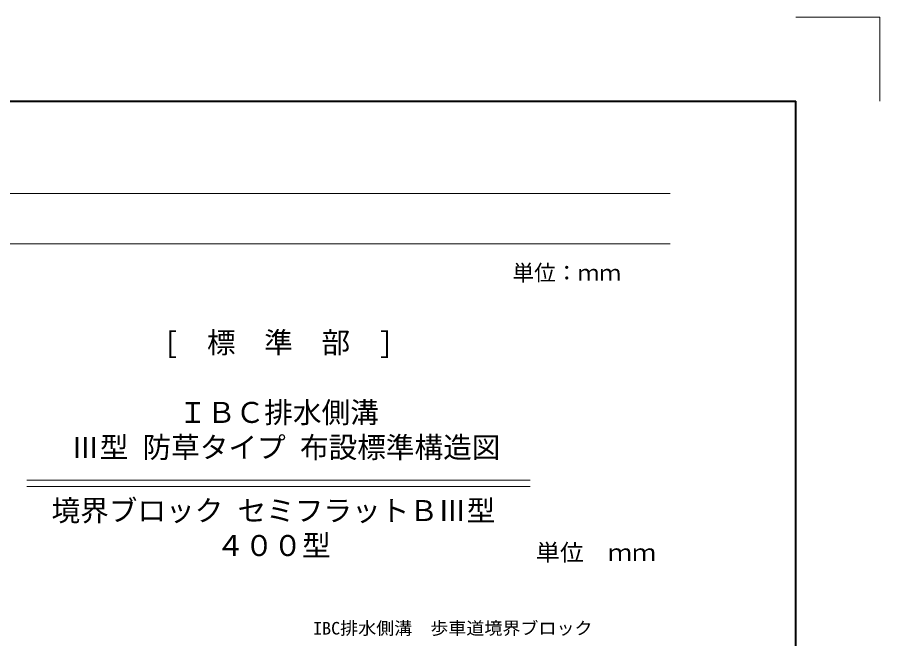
# Model space of a CAD drawing. Units: millimetres at full size; details may follow other scales. Extents: x 164402 to 209100, y 872507 to 885397.
# Drawn here: x 178320 to 180376, y 883405 to 884887 of the extents above; entities that cross this region are included whole.
import ezdxf
from ezdxf.enums import TextEntityAlignment as Align

# ---------------------------------------------------------------- set-up
doc = ezdxf.new("R2010")
doc.units = ezdxf.units.MM
doc.header["$LTSCALE"] = 40
for name, color, linetype, lineweight in [('0_2', 7, 'Continuous', 13), ('Defpoints_3', 8, 'Continuous', 0), ('図枠', 7, 'Continuous', 5), ('寸法線', 7, 'Continuous', 13)]:
    doc.layers.add(name, color=color, linetype=linetype, lineweight=lineweight)
doc.layers.add('文字', color=7, linetype='Continuous')
doc.styles.add('ＭＳ ゴシック', font='')
doc.styles.add('ＭＳ 明朝', font='')
doc.styles.get('ＭＳ ゴシック').set_extended_font_data('MS Gothic')
doc.styles.get('ＭＳ 明朝').set_extended_font_data('MS Mincho')

msp = doc.modelspace()

# ---------------------------------------------------------------- linework, layer by layer
at = {"layer": '0_2', "lineweight": 20}
for p, q in [((178342.91, 883783.55), (179542.91, 883783.55)), ((178342.91, 883768.55), (179542.91, 883768.55))]:
    msp.add_line(p, q, dxfattribs=at)
at = {"layer": 'Defpoints_3', "color": 7, "lineweight": 13}
for p in [(180176.24, 884887.22), (180376.24, 884687.22)]:
    msp.add_line(p, (180376.24, 884887.22), dxfattribs=at)
at = {"layer": '図枠', "lineweight": 40}
for p in [(172376.24, 884687.22), (180176.24, 879147.22)]:
    msp.add_line(p, (180176.24, 884687.22), dxfattribs=at)
at = {"layer": '図枠', "lineweight": 13}
for p, q in [((172676.24, 884467.22), (179876.24, 884467.22)), ((172676.24, 884347.22), (179876.24, 884347.22))]:
    msp.add_line(p, q, dxfattribs=at)

# ---------------------------------------------------------------- texts
at = {"layer": '図枠', "style": 'ＭＳ ゴシック'}
msp.add_text('単位：ｍｍ', height=37.98, dxfattribs=at).set_placement((179629.97, 884277.89), align=Align.MIDDLE_CENTER)
at = {"layer": '寸法線', "style": 'ＭＳ 明朝', "width": 1.05}
msp.add_text('IBC排水側溝\u3000歩車道境界ブロック', height=30.02, dxfattribs=at).set_placement((179025.29, 883406.39), align=Align.BOTTOM_LEFT)
at = {"layer": '文字', "style": 'ＭＳ 明朝'}
for s, p in [('[\u3000標\u3000準\u3000部\u3000]', (178669.98, 884136.68)), ('ＩＢＣ排水側溝', (178704.11, 883970.01)), (' Ⅲ型 防草タイプ 布設標準構造図', (178414.05, 883886.68)), ('境界ブロック セミフラットＢⅢ型', (178401.61, 883735.97)), ('４００型', (178794.04, 883652.64))]:
    msp.add_text(s, height=50.04, dxfattribs=at).set_placement(p, align=Align.TOP_LEFT)
at = {"layer": '文字', "style": 'ＭＳ 明朝', "width": 1.05}
msp.add_text('単位\u3000ｍｍ', height=40.03, dxfattribs=at).set_placement((179842.91, 883579.02), align=Align.BOTTOM_RIGHT)

doc.saveas('drawing.dxf')
